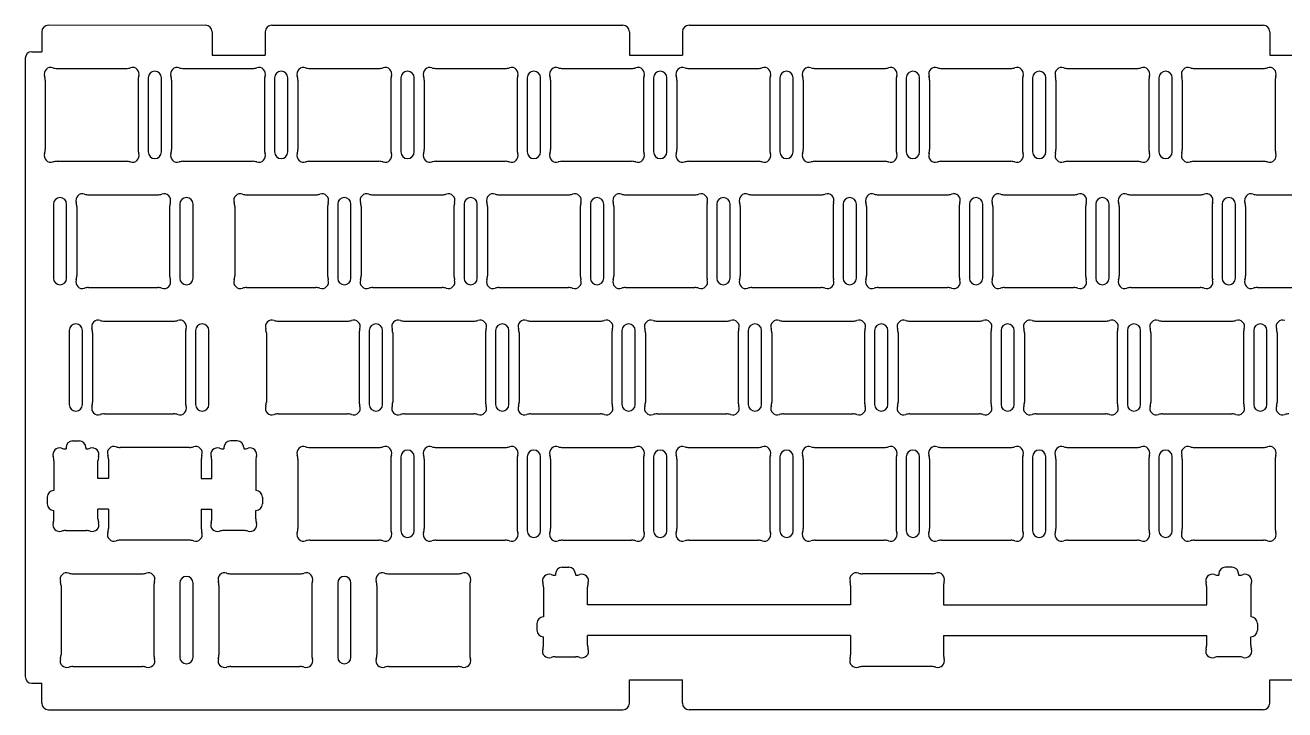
# Model space of a CAD drawing. Header units: millimetres. Extents: x 2769 to 3056, y 1000 to 1103.
# Drawn here: x 2768.8 to 2958.7, y 999.7 to 1102.9 of the extents above; entities that cross this region are included whole.
import ezdxf

# ---------------------------------------------------------------- set-up
doc = ezdxf.new("R2010")
doc.units = ezdxf.units.MM
doc.layers.add('标注尺寸', color=2, linetype='Continuous')

msp = doc.modelspace()

# ---------------------------------------------------------------- linework, layer by layer
for p, q in [((2771.31, 1101.91), (2771.31, 1098.91)), ((2797, 1101.91), (2797, 1098.41)), ((2805, 1101.91), (2805, 1098.41)), ((2806, 1102.91), (2858.91, 1102.91)), ((2859.91, 1101.91), (2859.91, 1098.41)), ((2867.91, 1101.91), (2867.91, 1098.41)), ((2868.91, 1102.91), (2955.46, 1102.91)), ((2956.46, 1101.91), (2956.46, 1098.41)), ((2769.81, 1098.91), (2771.31, 1098.91)), ((2797, 1098.41), (2805, 1098.41)), ((2859.91, 1098.41), (2867.91, 1098.41)), ((2956.46, 1098.41), (2964.46, 1098.41)), ((2773.61, 1096.38), (2784.05, 1096.38)), ((2792.66, 1096.38), (2803.1, 1096.38)), ((2811.71, 1096.38), (2822.15, 1096.38)), ((2830.76, 1096.38), (2841.2, 1096.38)), ((2849.81, 1096.38), (2860.25, 1096.38)), ((2868.86, 1096.38), (2879.3, 1096.38)), ((2887.91, 1096.38), (2898.35, 1096.38)), ((2906.96, 1096.38), (2917.4, 1096.38)), ((2926.01, 1096.38), (2936.45, 1096.38)), ((2945.06, 1096.38), (2955.5, 1096.38)), ((2771.83, 1094.6), (2771.83, 1084.16)), ((2785.83, 1094.6), (2785.83, 1084.16)), ((2790.88, 1094.6), (2790.88, 1084.16)), ((2804.88, 1094.6), (2804.88, 1084.16)), ((2809.93, 1094.6), (2809.93, 1084.16)), ((2823.93, 1094.6), (2823.93, 1084.16)), ((2828.98, 1094.6), (2828.98, 1084.16)), ((2842.98, 1094.6), (2842.98, 1084.16)), ((2848.03, 1094.6), (2848.03, 1084.16)), ((2862.03, 1094.6), (2862.03, 1084.16)), ((2867.08, 1094.6), (2867.08, 1084.16)), ((2881.08, 1094.6), (2881.08, 1084.16)), ((2886.13, 1094.6), (2886.13, 1084.16)), ((2900.13, 1094.6), (2900.13, 1084.16)), ((2905.18, 1094.6), (2905.18, 1084.16)), ((2919.18, 1094.6), (2919.18, 1084.16)), ((2924.23, 1094.6), (2924.23, 1084.16)), ((2938.23, 1094.6), (2938.23, 1084.16)), ((2943.28, 1094.6), (2943.28, 1084.16)), ((2957.28, 1094.6), (2957.28, 1084.16)), ((2773.61, 1082.38), (2784.05, 1082.38)), ((2792.66, 1082.38), (2803.1, 1082.38)), ((2811.71, 1082.38), (2822.15, 1082.38)), ((2830.76, 1082.38), (2841.2, 1082.38)), ((2849.81, 1082.38), (2860.25, 1082.38)), ((2868.86, 1082.38), (2879.3, 1082.38)), ((2887.91, 1082.38), (2898.35, 1082.38)), ((2906.96, 1082.38), (2917.4, 1082.38)), ((2926.01, 1082.38), (2936.45, 1082.38)), ((2945.06, 1082.38), (2955.5, 1082.38)), ((2778.37, 1077.33), (2788.81, 1077.33)), ((2802.19, 1077.33), (2812.63, 1077.33)), ((2821.24, 1077.33), (2831.68, 1077.33)), ((2840.29, 1077.33), (2850.73, 1077.33)), ((2859.34, 1077.33), (2869.78, 1077.33)), ((2878.39, 1077.33), (2888.83, 1077.33)), ((2897.43, 1077.33), (2907.88, 1077.33)), ((2916.48, 1077.33), (2926.93, 1077.33)), ((2935.54, 1077.33), (2945.98, 1077.33)), ((2954.59, 1077.33), (2965.03, 1077.33)), ((2776.59, 1075.55), (2776.59, 1065.11)), ((2790.59, 1075.55), (2790.59, 1065.11)), ((2800.41, 1075.55), (2800.41, 1065.11)), ((2814.41, 1075.55), (2814.41, 1065.11)), ((2819.46, 1075.55), (2819.46, 1065.11)), ((2833.46, 1075.55), (2833.46, 1065.11)), ((2838.51, 1075.55), (2838.51, 1065.11)), ((2852.51, 1075.55), (2852.51, 1065.11)), ((2857.56, 1075.55), (2857.56, 1065.11)), ((2871.56, 1075.55), (2871.56, 1065.11)), ((2876.61, 1075.55), (2876.61, 1065.11)), ((2890.61, 1075.55), (2890.61, 1065.11)), ((2895.65, 1075.55), (2895.65, 1065.11)), ((2909.65, 1075.55), (2909.65, 1065.11)), ((2914.7, 1075.55), (2914.7, 1065.11)), ((2928.7, 1075.55), (2928.7, 1065.11)), ((2933.76, 1075.55), (2933.76, 1065.11)), ((2947.76, 1075.55), (2947.76, 1065.11)), ((2952.81, 1075.55), (2952.81, 1065.11)), ((2778.37, 1063.33), (2788.81, 1063.33)), ((2802.19, 1063.33), (2812.63, 1063.33)), ((2821.24, 1063.33), (2831.68, 1063.33)), ((2840.29, 1063.33), (2850.73, 1063.33)), ((2859.34, 1063.33), (2869.78, 1063.33)), ((2878.39, 1063.33), (2888.83, 1063.33)), ((2897.43, 1063.33), (2907.88, 1063.33)), ((2916.48, 1063.33), (2926.93, 1063.33)), ((2935.54, 1063.33), (2945.98, 1063.33)), ((2954.59, 1063.33), (2965.03, 1063.33)), ((2780.75, 1058.28), (2791.19, 1058.28)), ((2806.95, 1058.28), (2817.39, 1058.28)), ((2826, 1058.28), (2836.44, 1058.28)), ((2845.05, 1058.28), (2855.49, 1058.28)), ((2864.1, 1058.28), (2874.54, 1058.28)), ((2883.15, 1058.28), (2893.59, 1058.28)), ((2902.2, 1058.28), (2912.64, 1058.28)), ((2921.25, 1058.28), (2931.69, 1058.28)), ((2940.3, 1058.28), (2950.74, 1058.28)), ((2778.97, 1056.5), (2778.97, 1046.06)), ((2792.97, 1056.5), (2792.97, 1046.06)), ((2805.17, 1056.5), (2805.17, 1046.06)), ((2819.17, 1056.5), (2819.17, 1046.06)), ((2824.22, 1056.5), (2824.22, 1046.06)), ((2838.22, 1056.5), (2838.22, 1046.06)), ((2843.27, 1056.5), (2843.27, 1046.06)), ((2857.27, 1056.5), (2857.27, 1046.06)), ((2862.32, 1056.5), (2862.32, 1046.06)), ((2876.32, 1056.5), (2876.32, 1046.06)), ((2881.37, 1056.5), (2881.37, 1046.06)), ((2895.37, 1056.5), (2895.37, 1046.06)), ((2900.42, 1056.5), (2900.42, 1046.06)), ((2914.42, 1056.5), (2914.42, 1046.06)), ((2919.47, 1056.5), (2919.47, 1046.06)), ((2933.47, 1056.5), (2933.47, 1046.06)), ((2938.52, 1056.5), (2938.52, 1046.06)), ((2952.52, 1056.5), (2952.52, 1046.06)), ((2957.57, 1056.5), (2957.57, 1046.06)), ((2780.75, 1044.28), (2791.19, 1044.28)), ((2806.95, 1044.28), (2817.39, 1044.28)), ((2826, 1044.28), (2836.44, 1044.28)), ((2845.05, 1044.28), (2855.49, 1044.28)), ((2864.1, 1044.28), (2874.54, 1044.28)), ((2883.15, 1044.28), (2893.59, 1044.28)), ((2902.2, 1044.28), (2912.64, 1044.28)), ((2921.25, 1044.28), (2931.69, 1044.28)), ((2940.3, 1044.28), (2950.74, 1044.28)), ((2774.91, 1039), (2774.96, 1039)), ((2774.96, 1039.2), (2774.96, 1039)), ((2775.96, 1040.2), (2776.96, 1040.2)), ((2777.96, 1039.2), (2777.96, 1039)), ((2778, 1039), (2777.96, 1039)), ((2793.58, 1039.23), (2783.14, 1039.23)), ((2798.71, 1039), (2798.76, 1039)), ((2798.76, 1039.2), (2798.76, 1039)), ((2800.76, 1040.2), (2799.76, 1040.2)), ((2801.76, 1039.2), (2801.76, 1039)), ((2801.8, 1039), (2801.76, 1039)), ((2811.71, 1039.23), (2822.15, 1039.23)), ((2830.76, 1039.23), (2841.2, 1039.23)), ((2849.81, 1039.23), (2860.25, 1039.23)), ((2868.86, 1039.23), (2879.3, 1039.23)), ((2887.91, 1039.23), (2898.35, 1039.23)), ((2906.96, 1039.23), (2917.4, 1039.23)), ((2926.01, 1039.23), (2936.45, 1039.23)), ((2945.06, 1039.23), (2955.5, 1039.23)), ((2773.13, 1037.22), (2773.13, 1032.73)), ((2779.78, 1034.53), (2779.78, 1037.22)), ((2781.36, 1037.45), (2781.36, 1034.53)), ((2795.36, 1037.45), (2795.36, 1034.53)), ((2796.93, 1034.53), (2796.93, 1037.22)), ((2803.58, 1037.22), (2803.58, 1032.73)), ((2809.93, 1037.45), (2809.93, 1027.01)), ((2823.93, 1037.45), (2823.93, 1027.01)), ((2828.98, 1037.45), (2828.98, 1027.01)), ((2842.98, 1037.45), (2842.98, 1027.01)), ((2848.03, 1037.45), (2848.03, 1027.01)), ((2862.03, 1037.45), (2862.03, 1027.01)), ((2867.08, 1037.45), (2867.08, 1027.01)), ((2881.08, 1037.45), (2881.08, 1027.01)), ((2886.13, 1037.45), (2886.13, 1027.01)), ((2900.13, 1037.45), (2900.13, 1027.01)), ((2905.18, 1037.45), (2905.18, 1027.01)), ((2919.18, 1037.45), (2919.18, 1027.01)), ((2924.23, 1037.45), (2924.23, 1027.01)), ((2938.23, 1037.45), (2938.23, 1027.01)), ((2943.28, 1037.45), (2943.28, 1027.01)), ((2957.28, 1037.45), (2957.28, 1027.01)), ((2781.36, 1034.53), (2779.78, 1034.53)), ((2795.36, 1034.53), (2796.93, 1034.53)), ((2772.13, 1031.73), (2772.13, 1030.73)), ((2804.58, 1031.73), (2804.58, 1030.73)), ((2773.13, 1028.48), (2773.13, 1029.73)), ((2781.36, 1029.93), (2779.78, 1029.93)), ((2779.78, 1028.48), (2779.78, 1029.93)), ((2781.36, 1029.93), (2781.36, 1027.01)), ((2795.36, 1029.93), (2796.93, 1029.93)), ((2795.36, 1029.93), (2795.36, 1027.01)), ((2796.93, 1028.48), (2796.93, 1029.93)), ((2803.58, 1028.48), (2803.58, 1029.73)), ((2774.91, 1026.7), (2778, 1026.7)), ((2801.8, 1026.7), (2798.71, 1026.7)), ((2793.58, 1025.23), (2783.14, 1025.23)), ((2811.71, 1025.23), (2822.15, 1025.23)), ((2830.76, 1025.23), (2841.2, 1025.23)), ((2849.81, 1025.23), (2860.25, 1025.23)), ((2868.86, 1025.23), (2879.3, 1025.23)), ((2887.91, 1025.23), (2898.35, 1025.23)), ((2906.96, 1025.23), (2917.4, 1025.23)), ((2926.01, 1025.23), (2936.45, 1025.23)), ((2945.06, 1025.23), (2955.5, 1025.23)), ((2775.99, 1020.18), (2786.43, 1020.18)), ((2799.8, 1020.18), (2810.24, 1020.18)), ((2823.62, 1020.18), (2834.06, 1020.18)), ((2848.73, 1019.95), (2848.77, 1019.95)), ((2848.77, 1020.15), (2848.77, 1019.95)), ((2849.77, 1021.15), (2850.77, 1021.15)), ((2851.77, 1020.15), (2851.77, 1019.95)), ((2851.82, 1019.95), (2851.77, 1019.95)), ((2905.49, 1020.18), (2895.05, 1020.18)), ((2948.73, 1019.95), (2948.77, 1019.95)), ((2948.77, 1020.15), (2948.77, 1019.95)), ((2950.77, 1021.15), (2949.77, 1021.15)), ((2951.77, 1020.15), (2951.77, 1019.95)), ((2951.82, 1019.95), (2951.77, 1019.95)), ((2774.21, 1018.4), (2774.21, 1007.96)), ((2788.21, 1018.4), (2788.21, 1007.96)), ((2798.02, 1018.4), (2798.02, 1007.96)), ((2812.02, 1018.4), (2812.02, 1007.96)), ((2821.84, 1018.4), (2821.84, 1007.96)), ((2835.84, 1018.4), (2835.84, 1007.96)), ((2846.95, 1018.18), (2846.95, 1013.68)), ((2853.6, 1015.48), (2853.6, 1018.18)), ((2893.27, 1018.4), (2893.27, 1015.48)), ((2907.27, 1018.4), (2907.27, 1015.48)), ((2946.95, 1015.48), (2946.95, 1018.17)), ((2953.6, 1018.17), (2953.6, 1013.68)), ((2893.27, 1015.48), (2853.6, 1015.48)), ((2907.27, 1015.48), (2946.95, 1015.48)), ((2845.95, 1012.68), (2845.95, 1011.68)), ((2954.6, 1012.68), (2954.6, 1011.68)), ((2846.95, 1009.43), (2846.95, 1010.68)), ((2893.27, 1010.88), (2853.6, 1010.88)), ((2853.6, 1009.43), (2853.6, 1010.88)), ((2893.27, 1010.88), (2893.27, 1007.96)), ((2907.27, 1010.88), (2946.95, 1010.88)), ((2907.27, 1010.88), (2907.27, 1007.96)), ((2946.95, 1009.43), (2946.95, 1010.88)), ((2953.6, 1009.43), (2953.6, 1010.68)), ((2848.73, 1007.65), (2851.82, 1007.65)), ((2951.82, 1007.65), (2948.73, 1007.65)), ((2775.99, 1006.18), (2786.43, 1006.18)), ((2799.8, 1006.18), (2810.24, 1006.18)), ((2823.62, 1006.18), (2834.06, 1006.18)), ((2905.49, 1006.18), (2895.05, 1006.18)), ((2769.81, 1003.66), (2771.31, 1003.66)), ((2771.31, 1000.66), (2771.31, 1003.66)), ((2859.91, 1004.16), (2867.91, 1004.16)), ((2859.91, 1000.66), (2859.91, 1004.16)), ((2867.91, 1000.66), (2867.91, 1004.16)), ((2956.46, 1004.16), (2964.46, 1004.16)), ((2956.46, 1000.66), (2956.46, 1004.16)), ((2772.31, 999.66), (2858.91, 999.66)), ((2955.46, 999.66), (2868.91, 999.66))]:
    msp.add_line(p, q)
at = {"color": 7, "linetype": 'Continuous', "lineweight": 13, "ltscale": 0.004204}
msp.add_line((2772.31, 1102.91), (2796, 1102.91), dxfattribs=at)
at = {"linetype": 'Continuous'}
msp.add_line((2768.81, 1097.91), (2768.81, 1004.66), dxfattribs=at)
for centre, radius, start, end in [((2772.31, 1101.91), 1, 90, 180), ((2796, 1101.91), 1, 0, 90), ((2806, 1101.91), 1, 90, 180), ((2858.91, 1101.91), 1, 0, 90), ((2868.91, 1101.91), 1, 90, 180), ((2955.46, 1101.91), 1, 0, 90), ((2769.81, 1097.91), 1, 90, 180), ((2772.68, 1095.53), 1, 72.0237, 197.9763), ((2773.61, 1098.38), 2, 252.0237, 270), ((2784.05, 1098.38), 2, 270, 287.9763), ((2784.98, 1095.53), 1, 342.0237, 107.9763), ((2791.73, 1095.53), 1, 72.0237, 197.9763), ((2792.66, 1098.38), 2, 252.0237, 270), ((2803.1, 1098.38), 2, 270, 287.9763), ((2804.03, 1095.53), 1, 342.0237, 107.9763), ((2810.78, 1095.53), 1, 72.0237, 197.9763), ((2811.71, 1098.38), 2, 252.0237, 270), ((2822.15, 1098.38), 2, 270, 287.9763), ((2823.08, 1095.53), 1, 342.0237, 107.9763), ((2829.83, 1095.53), 1, 72.0237, 197.9763), ((2830.76, 1098.38), 2, 252.0237, 270), ((2841.2, 1098.38), 2, 270, 287.9763), ((2842.13, 1095.53), 1, 342.0237, 107.9763), ((2848.88, 1095.53), 1, 72.0237, 197.9763), ((2849.81, 1098.38), 2, 252.0237, 270), ((2860.25, 1098.38), 2, 270, 287.9763), ((2861.18, 1095.53), 1, 342.0237, 107.9763), ((2867.93, 1095.53), 1, 72.0237, 197.9763), ((2868.86, 1098.38), 2, 252.0237, 270), ((2879.3, 1098.38), 2, 270, 287.9763), ((2880.23, 1095.53), 1, 342.0237, 107.9763), ((2886.98, 1095.53), 1, 72.0237, 197.9763), ((2887.91, 1098.38), 2, 252.0237, 270), ((2898.35, 1098.38), 2, 270, 287.9763), ((2899.28, 1095.53), 1, 342.0237, 107.9763), ((2906.04, 1095.53), 1, 72.0237, 197.9763), ((2906.96, 1098.38), 2, 252.0237, 270), ((2917.4, 1098.38), 2, 270, 287.9763), ((2918.33, 1095.53), 1, 342.0237, 107.9763), ((2925.09, 1095.53), 1, 72.0237, 197.9763), ((2926.01, 1098.38), 2, 252.0237, 270), ((2936.45, 1098.38), 2, 270, 287.9763), ((2937.38, 1095.53), 1, 342.0237, 107.9763), ((2944.14, 1095.53), 1, 72.0237, 197.9763), ((2945.06, 1098.38), 2, 252.0237, 270), ((2955.5, 1098.38), 2, 270, 287.9763), ((2956.43, 1095.53), 1, 342.0237, 107.9763), ((2769.83, 1094.6), 2, 0, 17.9763), ((2787.83, 1094.6), 2, 162.0237, 180), ((2788.88, 1094.6), 2, 0, 17.9763), ((2806.88, 1094.6), 2, 162.0237, 180), ((2807.93, 1094.6), 2, 0, 17.9763), ((2825.93, 1094.6), 2, 162.0237, 180), ((2826.98, 1094.6), 2, 0, 17.9763), ((2844.98, 1094.6), 2, 162.0237, 180), ((2846.03, 1094.6), 2, 0, 17.9763), ((2864.03, 1094.6), 2, 162.0237, 180), ((2865.08, 1094.6), 2, 0, 17.9763), ((2883.08, 1094.6), 2, 162.0237, 180), ((2884.13, 1094.6), 2, 0, 17.9763), ((2902.13, 1094.6), 2, 162.0237, 180), ((2903.18, 1094.6), 2, 0, 17.9763), ((2921.18, 1094.6), 2, 162.0237, 180), ((2922.23, 1094.6), 2, 0, 17.9763), ((2940.23, 1094.6), 2, 162.0237, 180), ((2941.28, 1094.6), 2, 0, 17.9763), ((2959.28, 1094.6), 2, 162.0237, 180), ((2772.68, 1083.24), 1, 162.0237, 287.9763), ((2769.83, 1084.16), 2, 342.0237, 0), ((2784.98, 1083.24), 1, 252.0237, 17.9763), ((2787.83, 1084.16), 2, 180, 197.9763), ((2791.73, 1083.24), 1, 162.0237, 287.9763), ((2788.88, 1084.16), 2, 342.0237, 0), ((2804.03, 1083.24), 1, 252.0237, 17.9763), ((2806.88, 1084.16), 2, 180, 197.9763), ((2810.78, 1083.24), 1, 162.0237, 287.9763), ((2807.93, 1084.16), 2, 342.0237, 0), ((2823.08, 1083.24), 1, 252.0237, 17.9763), ((2825.93, 1084.16), 2, 180, 197.9763), ((2829.83, 1083.24), 1, 162.0237, 287.9763), ((2826.98, 1084.16), 2, 342.0237, 0), ((2842.13, 1083.24), 1, 252.0237, 17.9763), ((2844.98, 1084.16), 2, 180, 197.9763), ((2848.88, 1083.24), 1, 162.0237, 287.9763), ((2846.03, 1084.16), 2, 342.0237, 0), ((2861.18, 1083.24), 1, 252.0237, 17.9763), ((2864.03, 1084.16), 2, 180, 197.9763), ((2867.93, 1083.24), 1, 162.0237, 287.9763), ((2865.08, 1084.16), 2, 342.0237, 0), ((2880.23, 1083.24), 1, 252.0237, 17.9763), ((2883.08, 1084.16), 2, 180, 197.9763), ((2886.98, 1083.24), 1, 162.0237, 287.9763), ((2884.13, 1084.16), 2, 342.0237, 0), ((2899.28, 1083.24), 1, 252.0237, 17.9763), ((2902.13, 1084.16), 2, 180, 197.9763), ((2906.04, 1083.24), 1, 162.0237, 287.9763), ((2903.18, 1084.16), 2, 342.0237, 0), ((2918.33, 1083.24), 1, 252.0237, 17.9763), ((2921.18, 1084.16), 2, 180, 197.9763), ((2925.09, 1083.24), 1, 162.0237, 287.9763), ((2922.23, 1084.16), 2, 342.0237, 0), ((2937.38, 1083.24), 1, 252.0237, 17.9763), ((2940.23, 1084.16), 2, 180, 197.9763), ((2944.14, 1083.24), 1, 162.0237, 287.9763), ((2941.28, 1084.16), 2, 342.0237, 0), ((2956.43, 1083.24), 1, 252.0237, 17.9763), ((2959.28, 1084.16), 2, 180, 197.9763), ((2773.61, 1080.38), 2, 90, 107.9763), ((2784.05, 1080.38), 2, 72.0237, 90), ((2792.66, 1080.38), 2, 90, 107.9763), ((2803.1, 1080.38), 2, 72.0237, 90), ((2811.71, 1080.38), 2, 90, 107.9763), ((2822.15, 1080.38), 2, 72.0237, 90), ((2830.76, 1080.38), 2, 90, 107.9763), ((2841.2, 1080.38), 2, 72.0237, 90), ((2849.81, 1080.38), 2, 90, 107.9763), ((2860.25, 1080.38), 2, 72.0237, 90), ((2868.86, 1080.38), 2, 90, 107.9763), ((2879.3, 1080.38), 2, 72.0237, 90), ((2887.91, 1080.38), 2, 90, 107.9763), ((2898.35, 1080.38), 2, 72.0237, 90), ((2906.96, 1080.38), 2, 90, 107.9763), ((2917.4, 1080.38), 2, 72.0237, 90), ((2926.01, 1080.38), 2, 90, 107.9763), ((2936.45, 1080.38), 2, 72.0237, 90), ((2945.06, 1080.38), 2, 90, 107.9763), ((2955.5, 1080.38), 2, 72.0237, 90), ((2777.45, 1076.48), 1, 72.0237, 197.9763), ((2778.37, 1079.33), 2, 252.0237, 270), ((2788.81, 1079.33), 2, 270, 287.9763), ((2789.74, 1076.48), 1, 342.0237, 107.9763), ((2801.26, 1076.48), 1, 72.0237, 197.9763), ((2802.19, 1079.33), 2, 252.0237, 270), ((2812.63, 1079.33), 2, 270, 287.9763), ((2813.55, 1076.48), 1, 342.0237, 107.9763), ((2820.31, 1076.48), 1, 72.0237, 197.9763), ((2821.24, 1079.33), 2, 252.0237, 270), ((2831.68, 1079.33), 2, 270, 287.9763), ((2832.6, 1076.48), 1, 342.0237, 107.9763), ((2839.36, 1076.48), 1, 72.0237, 197.9763), ((2840.29, 1079.33), 2, 252.0237, 270), ((2850.73, 1079.33), 2, 270, 287.9763), ((2851.65, 1076.48), 1, 342.0237, 107.9763), ((2858.41, 1076.48), 1, 72.0237, 197.9763), ((2859.34, 1079.33), 2, 252.0237, 270), ((2869.78, 1079.33), 2, 270, 287.9763), ((2870.7, 1076.48), 1, 342.0237, 107.9763), ((2877.46, 1076.48), 1, 72.0237, 197.9763), ((2878.39, 1079.33), 2, 252.0237, 270), ((2888.83, 1079.33), 2, 270, 287.9763), ((2889.75, 1076.48), 1, 342.0237, 107.9763), ((2896.51, 1076.48), 1, 72.0237, 197.9763), ((2897.43, 1079.33), 2, 252.0237, 270), ((2907.88, 1079.33), 2, 270, 287.9763), ((2908.8, 1076.48), 1, 342.0237, 107.9763), ((2915.56, 1076.48), 1, 72.0237, 197.9763), ((2916.48, 1079.33), 2, 252.0237, 270), ((2926.93, 1079.33), 2, 270, 287.9763), ((2927.85, 1076.48), 1, 342.0237, 107.9763), ((2934.61, 1076.48), 1, 72.0237, 197.9763), ((2935.54, 1079.33), 2, 252.0237, 270), ((2945.98, 1079.33), 2, 270, 287.9763), ((2946.9, 1076.48), 1, 342.0237, 107.9763), ((2953.66, 1076.48), 1, 72.0237, 197.9763), ((2954.59, 1079.33), 2, 252.0237, 270), ((2774.59, 1075.55), 2, 0, 17.9763), ((2792.59, 1075.55), 2, 162.0237, 180), ((2798.41, 1075.55), 2, 0, 17.9763), ((2816.41, 1075.55), 2, 162.0237, 180), ((2817.46, 1075.55), 2, 0, 17.9763), ((2835.46, 1075.55), 2, 162.0237, 180), ((2836.51, 1075.55), 2, 0, 17.9763), ((2854.51, 1075.55), 2, 162.0237, 180), ((2855.56, 1075.55), 2, 0, 17.9763), ((2873.56, 1075.55), 2, 162.0237, 180), ((2874.61, 1075.55), 2, 0, 17.9763), ((2892.61, 1075.55), 2, 162.0237, 180), ((2893.65, 1075.55), 2, 0, 17.9763), ((2911.65, 1075.55), 2, 162.0237, 180), ((2912.7, 1075.55), 2, 0, 17.9763), ((2930.7, 1075.55), 2, 162.0237, 180), ((2931.76, 1075.55), 2, 0, 17.9763), ((2949.76, 1075.55), 2, 162.0237, 180), ((2950.81, 1075.55), 2, 0, 17.9763), ((2777.45, 1064.19), 1, 162.0237, 287.9763), ((2774.59, 1065.11), 2, 342.0237, 0), ((2789.74, 1064.19), 1, 252.0237, 17.9763), ((2792.59, 1065.11), 2, 180, 197.9763), ((2801.26, 1064.19), 1, 162.0237, 287.9763), ((2798.41, 1065.11), 2, 342.0237, 0), ((2813.55, 1064.19), 1, 252.0237, 17.9763), ((2816.41, 1065.11), 2, 180, 197.9763), ((2820.31, 1064.19), 1, 162.0237, 287.9763), ((2817.46, 1065.11), 2, 342.0237, 0), ((2832.6, 1064.19), 1, 252.0237, 17.9763), ((2835.46, 1065.11), 2, 180, 197.9763), ((2839.36, 1064.19), 1, 162.0237, 287.9763), ((2836.51, 1065.11), 2, 342.0237, 0), ((2851.65, 1064.19), 1, 252.0237, 17.9763), ((2854.51, 1065.11), 2, 180, 197.9763), ((2858.41, 1064.19), 1, 162.0237, 287.9763), ((2855.56, 1065.11), 2, 342.0237, 0), ((2870.7, 1064.19), 1, 252.0237, 17.9763), ((2873.56, 1065.11), 2, 180, 197.9763), ((2877.46, 1064.19), 1, 162.0237, 287.9763), ((2874.61, 1065.11), 2, 342.0237, 0), ((2889.75, 1064.19), 1, 252.0237, 17.9763), ((2892.61, 1065.11), 2, 180, 197.9763), ((2896.51, 1064.19), 1, 162.0237, 287.9763), ((2893.65, 1065.11), 2, 342.0237, 0), ((2908.8, 1064.19), 1, 252.0237, 17.9763), ((2911.65, 1065.11), 2, 180, 197.9763), ((2915.56, 1064.19), 1, 162.0237, 287.9763), ((2912.7, 1065.11), 2, 342.0237, 0), ((2927.85, 1064.19), 1, 252.0237, 17.9763), ((2930.7, 1065.11), 2, 180, 197.9763), ((2934.61, 1064.19), 1, 162.0237, 287.9763), ((2931.76, 1065.11), 2, 342.0237, 0), ((2946.9, 1064.19), 1, 252.0237, 17.9763), ((2949.76, 1065.11), 2, 180, 197.9763), ((2953.66, 1064.19), 1, 162.0237, 287.9763), ((2950.81, 1065.11), 2, 342.0237, 0), ((2778.37, 1061.33), 2, 90, 107.9763), ((2788.81, 1061.33), 2, 72.0237, 90), ((2802.19, 1061.33), 2, 90, 107.9763), ((2812.63, 1061.33), 2, 72.0237, 90), ((2821.24, 1061.33), 2, 90, 107.9763), ((2831.68, 1061.33), 2, 72.0237, 90), ((2840.29, 1061.33), 2, 90, 107.9763), ((2850.73, 1061.33), 2, 72.0237, 90), ((2859.34, 1061.33), 2, 90, 107.9763), ((2869.78, 1061.33), 2, 72.0237, 90), ((2878.39, 1061.33), 2, 90, 107.9763), ((2888.83, 1061.33), 2, 72.0237, 90), ((2897.43, 1061.33), 2, 90, 107.9763), ((2907.88, 1061.33), 2, 72.0237, 90), ((2916.48, 1061.33), 2, 90, 107.9763), ((2926.93, 1061.33), 2, 72.0237, 90), ((2935.54, 1061.33), 2, 90, 107.9763), ((2945.98, 1061.33), 2, 72.0237, 90), ((2954.59, 1061.33), 2, 90, 107.9763), ((2779.83, 1057.43), 1, 72.0237, 197.9763), ((2780.75, 1060.28), 2, 252.0237, 270), ((2791.19, 1060.28), 2, 270, 287.9763), ((2792.12, 1057.43), 1, 342.0237, 107.9763), ((2806.02, 1057.43), 1, 72.0237, 197.9763), ((2806.95, 1060.28), 2, 252.0237, 270), ((2817.39, 1060.28), 2, 270, 287.9763), ((2818.32, 1057.43), 1, 342.0237, 107.9763), ((2825.07, 1057.43), 1, 72.0237, 197.9763), ((2826, 1060.28), 2, 252.0237, 270), ((2836.44, 1060.28), 2, 270, 287.9763), ((2837.37, 1057.43), 1, 342.0237, 107.9763), ((2844.12, 1057.43), 1, 72.0237, 197.9763), ((2845.05, 1060.28), 2, 252.0237, 270), ((2855.49, 1060.28), 2, 270, 287.9763), ((2856.42, 1057.43), 1, 342.0237, 107.9763), ((2863.17, 1057.43), 1, 72.0237, 197.9763), ((2864.1, 1060.28), 2, 252.0237, 270), ((2874.54, 1060.28), 2, 270, 287.9763), ((2875.47, 1057.43), 1, 342.0237, 107.9763), ((2882.22, 1057.43), 1, 72.0237, 197.9763), ((2883.15, 1060.28), 2, 252.0237, 270), ((2893.59, 1060.28), 2, 270, 287.9763), ((2894.52, 1057.43), 1, 342.0237, 107.9763), ((2901.27, 1057.43), 1, 72.0237, 197.9763), ((2902.2, 1060.28), 2, 252.0237, 270), ((2912.64, 1060.28), 2, 270, 287.9763), ((2913.56, 1057.43), 1, 342.0237, 107.9763), ((2920.32, 1057.43), 1, 72.0237, 197.9763), ((2921.25, 1060.28), 2, 252.0237, 270), ((2931.69, 1060.28), 2, 270, 287.9763), ((2932.61, 1057.43), 1, 342.0237, 107.9763), ((2939.37, 1057.43), 1, 72.0237, 197.9763), ((2940.3, 1060.28), 2, 252.0237, 270), ((2950.74, 1060.28), 2, 270, 287.9763), ((2951.67, 1057.43), 1, 342.0237, 107.9763), ((2958.42, 1057.43), 1, 72.0237, 197.9763), ((2776.97, 1056.5), 2, 0, 17.9763), ((2794.97, 1056.5), 2, 162.0237, 180), ((2803.17, 1056.5), 2, 0, 17.9763), ((2821.17, 1056.5), 2, 162.0237, 180), ((2822.22, 1056.5), 2, 0, 17.9763), ((2840.22, 1056.5), 2, 162.0237, 180), ((2841.27, 1056.5), 2, 0, 17.9763), ((2859.27, 1056.5), 2, 162.0237, 180), ((2860.32, 1056.5), 2, 0, 17.9763), ((2878.32, 1056.5), 2, 162.0237, 180), ((2879.37, 1056.5), 2, 0, 17.9763), ((2897.37, 1056.5), 2, 162.0237, 180), ((2898.42, 1056.5), 2, 0, 17.9763), ((2916.42, 1056.5), 2, 162.0237, 180), ((2917.47, 1056.5), 2, 0, 17.9763), ((2935.47, 1056.5), 2, 162.0237, 180), ((2936.52, 1056.5), 2, 0, 17.9763), ((2954.52, 1056.5), 2, 162.0237, 180), ((2955.57, 1056.5), 2, 0, 17.9763), ((2779.83, 1045.14), 1, 162.0237, 287.9763), ((2776.97, 1046.06), 2, 342.0237, 0), ((2792.12, 1045.14), 1, 252.0237, 17.9763), ((2794.97, 1046.06), 2, 180, 197.9763), ((2806.02, 1045.14), 1, 162.0237, 287.9763), ((2803.17, 1046.06), 2, 342.0237, 0), ((2818.32, 1045.14), 1, 252.0237, 17.9763), ((2821.17, 1046.06), 2, 180, 197.9763), ((2825.07, 1045.14), 1, 162.0237, 287.9763), ((2822.22, 1046.06), 2, 342.0237, 0), ((2837.37, 1045.14), 1, 252.0237, 17.9763), ((2840.22, 1046.06), 2, 180, 197.9763), ((2844.12, 1045.14), 1, 162.0237, 287.9763), ((2841.27, 1046.06), 2, 342.0237, 0), ((2856.42, 1045.14), 1, 252.0237, 17.9763), ((2859.27, 1046.06), 2, 180, 197.9763), ((2863.17, 1045.14), 1, 162.0237, 287.9763), ((2860.32, 1046.06), 2, 342.0237, 0), ((2875.47, 1045.14), 1, 252.0237, 17.9763), ((2878.32, 1046.06), 2, 180, 197.9763), ((2882.22, 1045.14), 1, 162.0237, 287.9763), ((2879.37, 1046.06), 2, 342.0237, 0), ((2894.52, 1045.14), 1, 252.0237, 17.9763), ((2897.37, 1046.06), 2, 180, 197.9763), ((2901.27, 1045.14), 1, 162.0237, 287.9763), ((2898.42, 1046.06), 2, 342.0237, 0), ((2913.56, 1045.14), 1, 252.0237, 17.9763), ((2916.42, 1046.06), 2, 180, 197.9763), ((2920.32, 1045.14), 1, 162.0237, 287.9763), ((2917.47, 1046.06), 2, 342.0237, 0), ((2932.61, 1045.14), 1, 252.0237, 17.9763), ((2935.47, 1046.06), 2, 180, 197.9763), ((2939.37, 1045.14), 1, 162.0237, 287.9763), ((2936.52, 1046.06), 2, 342.0237, 0), ((2951.67, 1045.14), 1, 252.0237, 17.9763), ((2954.52, 1046.06), 2, 180, 197.9763), ((2958.42, 1045.14), 1, 162.0237, 287.9763), ((2955.57, 1046.06), 2, 342.0237, 0), ((2780.75, 1042.28), 2, 90, 107.9763), ((2791.19, 1042.28), 2, 72.0237, 90), ((2806.95, 1042.28), 2, 90, 107.9763), ((2817.39, 1042.28), 2, 72.0237, 90), ((2826, 1042.28), 2, 90, 107.9763), ((2836.44, 1042.28), 2, 72.0237, 90), ((2845.05, 1042.28), 2, 90, 107.9763), ((2855.49, 1042.28), 2, 72.0237, 90), ((2864.1, 1042.28), 2, 90, 107.9763), ((2874.54, 1042.28), 2, 72.0237, 90), ((2883.15, 1042.28), 2, 90, 107.9763), ((2893.59, 1042.28), 2, 72.0237, 90), ((2902.2, 1042.28), 2, 90, 107.9763), ((2912.64, 1042.28), 2, 72.0237, 90), ((2921.25, 1042.28), 2, 90, 107.9763), ((2931.69, 1042.28), 2, 72.0237, 90), ((2940.3, 1042.28), 2, 90, 107.9763), ((2950.74, 1042.28), 2, 72.0237, 90), ((2959.35, 1042.28), 2, 90, 107.9763), ((2773.98, 1038.15), 1, 72.0237, 197.9763), ((2774.91, 1041), 2, 252.0237, 270), ((2775.96, 1039.2), 1, 90, 180), ((2776.96, 1039.2), 1, 0, 90), ((2778, 1041), 2, 270, 287.9763), ((2778.93, 1038.15), 1, 342.0237, 107.9763), ((2782.21, 1038.38), 1, 72.0237, 197.9763), ((2783.14, 1041.23), 2, 252.0237, 270), ((2793.58, 1041.23), 2, 270, 287.9763), ((2794.5, 1038.38), 1, 342.0237, 107.9763), ((2797.78, 1038.15), 1, 72.0237, 197.9763), ((2798.71, 1041), 2, 252.0237, 270), ((2799.76, 1039.2), 1, 90, 180), ((2800.76, 1039.2), 1, 0, 90), ((2801.8, 1041), 2, 270, 287.9763), ((2802.73, 1038.15), 1, 342.0237, 107.9763), ((2810.78, 1038.38), 1, 72.0237, 197.9763), ((2811.71, 1041.23), 2, 252.0237, 270), ((2822.15, 1041.23), 2, 270, 287.9763), ((2823.08, 1038.38), 1, 342.0237, 107.9763), ((2829.83, 1038.38), 1, 72.0237, 197.9763), ((2830.76, 1041.23), 2, 252.0237, 270), ((2841.2, 1041.23), 2, 270, 287.9763), ((2842.13, 1038.38), 1, 342.0237, 107.9763), ((2848.88, 1038.38), 1, 72.0237, 197.9763), ((2849.81, 1041.23), 2, 252.0237, 270), ((2860.25, 1041.23), 2, 270, 287.9763), ((2861.18, 1038.38), 1, 342.0237, 107.9763), ((2867.93, 1038.38), 1, 72.0237, 197.9763), ((2868.86, 1041.23), 2, 252.0237, 270), ((2879.3, 1041.23), 2, 270, 287.9763), ((2880.23, 1038.38), 1, 342.0237, 107.9763), ((2886.98, 1038.38), 1, 72.0237, 197.9763), ((2887.91, 1041.23), 2, 252.0237, 270), ((2898.35, 1041.23), 2, 270, 287.9763), ((2899.28, 1038.38), 1, 342.0237, 107.9763), ((2906.03, 1038.38), 1, 72.0237, 197.9763), ((2906.96, 1041.23), 2, 252.0237, 270), ((2917.4, 1041.23), 2, 270, 287.9763), ((2918.33, 1038.38), 1, 342.0237, 107.9763), ((2925.08, 1038.38), 1, 72.0237, 197.9763), ((2926.01, 1041.23), 2, 252.0237, 270), ((2936.45, 1041.23), 2, 270, 287.9763), ((2937.38, 1038.38), 1, 342.0237, 107.9763), ((2944.14, 1038.38), 1, 72.0237, 197.9763), ((2945.06, 1041.23), 2, 252.0237, 270), ((2955.5, 1041.23), 2, 270, 287.9763), ((2956.43, 1038.38), 1, 342.0237, 107.9763), ((2771.13, 1037.22), 2, 0, 17.9763), ((2781.78, 1037.22), 2, 162.0237, 180), ((2779.36, 1037.45), 2, 0, 17.9763), ((2797.36, 1037.45), 2, 162.0237, 180), ((2794.93, 1037.22), 2, 0, 17.9763), ((2805.58, 1037.22), 2, 162.0237, 180), ((2807.93, 1037.45), 2, 0, 17.9763), ((2825.93, 1037.45), 2, 162.0237, 180), ((2826.98, 1037.45), 2, 0, 17.9763), ((2844.98, 1037.45), 2, 162.0237, 180), ((2846.03, 1037.45), 2, 0, 17.9763), ((2864.03, 1037.45), 2, 162.0237, 180), ((2865.08, 1037.45), 2, 0, 17.9763), ((2883.08, 1037.45), 2, 162.0237, 180), ((2884.13, 1037.45), 2, 0, 17.9763), ((2902.13, 1037.45), 2, 162.0237, 180), ((2903.18, 1037.45), 2, 0, 17.9763), ((2921.18, 1037.45), 2, 162.0237, 180), ((2922.23, 1037.45), 2, 0, 17.9763), ((2940.23, 1037.45), 2, 162.0237, 180), ((2941.28, 1037.45), 2, 0, 17.9763), ((2959.28, 1037.45), 2, 162.0237, 180), ((2773.13, 1031.73), 1, 90, 180), ((2803.58, 1031.73), 1, 0, 90), ((2773.13, 1030.73), 1, 180, 270), ((2803.58, 1030.73), 1, 270, 0), ((2773.98, 1027.56), 1, 162.0237, 287.9763), ((2771.13, 1028.48), 2, 342.0237, 0), ((2778.93, 1027.56), 1, 252.0237, 17.9763), ((2781.78, 1028.48), 2, 180, 197.9763), ((2797.78, 1027.56), 1, 162.0237, 287.9763), ((2794.93, 1028.48), 2, 342.0237, 0), ((2802.73, 1027.56), 1, 252.0237, 17.9763), ((2805.58, 1028.48), 2, 180, 197.9763), ((2774.91, 1024.7), 2, 90, 107.9763), ((2778, 1024.7), 2, 72.0237, 90), ((2782.21, 1026.09), 1, 162.0237, 287.9763), ((2779.36, 1027.01), 2, 342.0237, 0), ((2794.5, 1026.09), 1, 252.0237, 17.9763), ((2797.36, 1027.01), 2, 180, 197.9763), ((2798.71, 1024.7), 2, 90, 107.9763), ((2801.8, 1024.7), 2, 72.0237, 90), ((2810.78, 1026.09), 1, 162.0237, 287.9763), ((2807.93, 1027.01), 2, 342.0237, 0), ((2823.08, 1026.09), 1, 252.0237, 17.9763), ((2825.93, 1027.01), 2, 180, 197.9763), ((2829.83, 1026.09), 1, 162.0237, 287.9763), ((2826.98, 1027.01), 2, 342.0237, 0), ((2842.13, 1026.09), 1, 252.0237, 17.9763), ((2844.98, 1027.01), 2, 180, 197.9763), ((2848.88, 1026.09), 1, 162.0237, 287.9763), ((2846.03, 1027.01), 2, 342.0237, 0), ((2861.18, 1026.09), 1, 252.0237, 17.9763), ((2864.03, 1027.01), 2, 180, 197.9763), ((2867.93, 1026.09), 1, 162.0237, 287.9763), ((2865.08, 1027.01), 2, 342.0237, 0), ((2880.23, 1026.09), 1, 252.0237, 17.9763), ((2883.08, 1027.01), 2, 180, 197.9763), ((2886.98, 1026.09), 1, 162.0237, 287.9763), ((2884.13, 1027.01), 2, 342.0237, 0), ((2899.28, 1026.09), 1, 252.0237, 17.9763), ((2902.13, 1027.01), 2, 180, 197.9763), ((2906.03, 1026.09), 1, 162.0237, 287.9763), ((2903.18, 1027.01), 2, 342.0237, 0), ((2918.33, 1026.09), 1, 252.0237, 17.9763), ((2921.18, 1027.01), 2, 180, 197.9763), ((2925.08, 1026.09), 1, 162.0237, 287.9763), ((2922.23, 1027.01), 2, 342.0237, 0), ((2937.38, 1026.09), 1, 252.0237, 17.9763), ((2940.23, 1027.01), 2, 180, 197.9763), ((2944.14, 1026.09), 1, 162.0237, 287.9763), ((2941.28, 1027.01), 2, 342.0237, 0), ((2956.43, 1026.09), 1, 252.0237, 17.9763), ((2959.28, 1027.01), 2, 180, 197.9763), ((2783.14, 1023.23), 2, 90, 107.9763), ((2793.58, 1023.23), 2, 72.0237, 90), ((2811.71, 1023.23), 2, 90, 107.9763), ((2822.15, 1023.23), 2, 72.0237, 90), ((2830.76, 1023.23), 2, 90, 107.9763), ((2841.2, 1023.23), 2, 72.0237, 90), ((2849.81, 1023.23), 2, 90, 107.9763), ((2860.25, 1023.23), 2, 72.0237, 90), ((2868.86, 1023.23), 2, 90, 107.9763), ((2879.3, 1023.23), 2, 72.0237, 90), ((2887.91, 1023.23), 2, 90, 107.9763), ((2898.35, 1023.23), 2, 72.0237, 90), ((2906.96, 1023.23), 2, 90, 107.9763), ((2917.4, 1023.23), 2, 72.0237, 90), ((2926.01, 1023.23), 2, 90, 107.9763), ((2936.45, 1023.23), 2, 72.0237, 90), ((2945.06, 1023.23), 2, 90, 107.9763), ((2955.5, 1023.23), 2, 72.0237, 90), ((2775.07, 1019.33), 1, 72.0237, 197.9763), ((2775.99, 1022.18), 2, 252.0237, 270), ((2786.43, 1022.18), 2, 270, 287.9763), ((2787.36, 1019.33), 1, 342.0237, 107.9763), ((2798.88, 1019.33), 1, 72.0237, 197.9763), ((2799.8, 1022.18), 2, 252.0237, 270), ((2810.24, 1022.18), 2, 270, 287.9763), ((2811.17, 1019.33), 1, 342.0237, 107.9763), ((2822.69, 1019.33), 1, 72.0237, 197.9763), ((2823.62, 1022.18), 2, 252.0237, 270), ((2834.06, 1022.18), 2, 270, 287.9763), ((2834.98, 1019.33), 1, 342.0237, 107.9763), ((2847.8, 1019.1), 1, 72.0237, 197.9763), ((2848.73, 1021.95), 2, 252.0237, 270), ((2849.77, 1020.15), 1, 90, 180), ((2850.77, 1020.15), 1, 0, 90), ((2851.82, 1021.95), 2, 270, 287.9763), ((2852.75, 1019.1), 1, 342.0237, 107.9763), ((2894.13, 1019.33), 1, 72.0237, 197.9763), ((2895.05, 1022.18), 2, 252.0237, 270), ((2905.49, 1022.18), 2, 270, 287.9763), ((2906.42, 1019.33), 1, 342.0237, 107.9763), ((2947.8, 1019.1), 1, 72.0237, 197.9763), ((2948.73, 1021.95), 2, 252.0237, 270), ((2949.77, 1020.15), 1, 90, 180), ((2950.77, 1020.15), 1, 0, 90), ((2951.82, 1021.95), 2, 270, 287.9763), ((2952.74, 1019.1), 1, 342.0237, 107.9763), ((2772.21, 1018.4), 2, 0, 17.9763), ((2790.21, 1018.4), 2, 162.0237, 180), ((2796.02, 1018.4), 2, 0, 17.9763), ((2814.02, 1018.4), 2, 162.0237, 180), ((2819.84, 1018.4), 2, 0, 17.9763), ((2837.84, 1018.4), 2, 162.0237, 180), ((2844.95, 1018.18), 2, 0, 17.9763), ((2855.6, 1018.18), 2, 162.0237, 180), ((2891.27, 1018.4), 2, 0, 17.9763), ((2909.27, 1018.4), 2, 162.0237, 180), ((2944.95, 1018.17), 2, 0, 17.9763), ((2955.6, 1018.17), 2, 162.0237, 180), ((2846.95, 1012.68), 1, 90, 180), ((2953.6, 1012.68), 1, 0, 90), ((2846.95, 1011.68), 1, 180, 270), ((2953.6, 1011.68), 1, 270, 0), ((2847.8, 1008.51), 1, 162.0237, 287.9763), ((2844.95, 1009.43), 2, 342.0237, 0), ((2852.75, 1008.51), 1, 252.0237, 17.9763), ((2855.6, 1009.43), 2, 180, 197.9763), ((2947.8, 1008.51), 1, 162.0237, 287.9763), ((2944.95, 1009.43), 2, 342.0237, 0), ((2952.74, 1008.51), 1, 252.0237, 17.9763), ((2955.6, 1009.43), 2, 180, 197.9763), ((2775.07, 1007.04), 1, 162.0237, 287.9763), ((2772.21, 1007.96), 2, 342.0237, 0), ((2787.36, 1007.04), 1, 252.0237, 17.9763), ((2790.21, 1007.96), 2, 180, 197.9763), ((2798.88, 1007.04), 1, 162.0237, 287.9763), ((2796.02, 1007.96), 2, 342.0237, 0), ((2811.17, 1007.04), 1, 252.0237, 17.9763), ((2814.02, 1007.96), 2, 180, 197.9763), ((2822.69, 1007.04), 1, 162.0237, 287.9763), ((2819.84, 1007.96), 2, 342.0237, 0), ((2834.98, 1007.04), 1, 252.0237, 17.9763), ((2837.84, 1007.96), 2, 180, 197.9763), ((2848.73, 1005.65), 2, 90, 107.9763), ((2851.82, 1005.65), 2, 72.0237, 90), ((2894.13, 1007.04), 1, 162.0237, 287.9763), ((2891.27, 1007.96), 2, 342.0237, 0), ((2906.42, 1007.04), 1, 252.0237, 17.9763), ((2909.27, 1007.96), 2, 180, 197.9763), ((2948.73, 1005.65), 2, 90, 107.9763), ((2951.82, 1005.65), 2, 72.0237, 90), ((2775.99, 1004.18), 2, 90, 107.9763), ((2786.43, 1004.18), 2, 72.0237, 90), ((2799.8, 1004.18), 2, 90, 107.9763), ((2810.24, 1004.18), 2, 72.0237, 90), ((2823.62, 1004.18), 2, 90, 107.9763), ((2834.06, 1004.18), 2, 72.0237, 90), ((2895.05, 1004.18), 2, 90, 107.9763), ((2905.49, 1004.18), 2, 72.0237, 90), ((2769.81, 1004.66), 1, 180, 270), ((2772.31, 1000.66), 1, 180, 270), ((2858.91, 1000.66), 1, 270, 0), ((2868.91, 1000.66), 1, 180, 270), ((2955.46, 1000.66), 1, 270, 0)]:
    msp.add_arc(centre, radius, start, end)
at = {"layer": '标注尺寸', "color": 0, "ltscale": 0.098407}
for p, q in [((2787.36, 1094.97), (2787.36, 1083.8)), ((2789.36, 1083.8), (2789.36, 1094.97)), ((2806.41, 1094.97), (2806.41, 1083.8)), ((2808.41, 1083.8), (2808.41, 1094.97)), ((2825.46, 1094.97), (2825.46, 1083.8)), ((2827.46, 1083.8), (2827.46, 1094.97)), ((2844.51, 1094.97), (2844.51, 1083.8)), ((2846.51, 1083.8), (2846.51, 1094.97)), ((2863.56, 1094.97), (2863.56, 1083.8)), ((2865.56, 1083.8), (2865.56, 1094.97)), ((2882.6, 1094.97), (2882.6, 1083.8)), ((2884.6, 1083.8), (2884.6, 1094.97)), ((2901.66, 1094.97), (2901.66, 1083.8)), ((2903.66, 1083.8), (2903.66, 1094.97)), ((2920.71, 1094.97), (2920.71, 1083.8)), ((2922.71, 1083.8), (2922.71, 1094.97)), ((2939.76, 1094.97), (2939.76, 1083.8)), ((2941.76, 1083.8), (2941.76, 1094.97)), ((2788.36, 1082.8), (2788.36, 1082.8)), ((2807.41, 1082.8), (2807.41, 1082.8)), ((2826.46, 1082.8), (2826.46, 1082.8)), ((2845.51, 1082.8), (2845.51, 1082.8)), ((2864.56, 1082.8), (2864.56, 1082.8)), ((2883.6, 1082.8), (2883.6, 1082.8)), ((2902.66, 1082.8), (2902.66, 1082.8)), ((2921.71, 1082.8), (2921.71, 1082.8)), ((2940.76, 1082.8), (2940.76, 1082.8)), ((2773.06, 1075.92), (2773.06, 1064.75)), ((2775.06, 1064.75), (2775.06, 1075.92)), ((2792.12, 1075.92), (2792.12, 1064.75)), ((2794.12, 1064.75), (2794.12, 1075.92)), ((2815.93, 1075.92), (2815.93, 1064.75)), ((2817.93, 1064.75), (2817.93, 1075.92)), ((2834.98, 1075.92), (2834.98, 1064.75)), ((2836.98, 1064.75), (2836.98, 1075.92)), ((2854.03, 1075.92), (2854.03, 1064.75)), ((2856.03, 1064.75), (2856.03, 1075.92)), ((2873.08, 1075.92), (2873.08, 1064.75)), ((2875.08, 1064.75), (2875.08, 1075.92)), ((2892.13, 1075.92), (2892.13, 1064.75)), ((2894.13, 1064.75), (2894.13, 1075.92)), ((2911.18, 1075.92), (2911.18, 1064.75)), ((2913.18, 1064.75), (2913.18, 1075.92)), ((2930.23, 1075.92), (2930.23, 1064.75)), ((2932.23, 1064.75), (2932.23, 1075.92)), ((2949.28, 1075.92), (2949.28, 1064.75)), ((2951.28, 1064.75), (2951.28, 1075.92)), ((2774.06, 1063.75), (2774.06, 1063.75)), ((2793.12, 1063.75), (2793.12, 1063.75)), ((2816.93, 1063.75), (2816.93, 1063.75)), ((2835.98, 1063.75), (2835.98, 1063.75)), ((2855.03, 1063.75), (2855.03, 1063.75)), ((2874.08, 1063.75), (2874.08, 1063.75)), ((2893.13, 1063.75), (2893.13, 1063.75)), ((2912.18, 1063.75), (2912.18, 1063.75)), ((2931.23, 1063.75), (2931.23, 1063.75)), ((2950.28, 1063.75), (2950.28, 1063.75)), ((2775.44, 1056.87), (2775.44, 1045.7)), ((2777.44, 1045.7), (2777.44, 1056.87)), ((2794.5, 1056.87), (2794.5, 1045.7)), ((2796.5, 1045.7), (2796.5, 1056.87)), ((2820.69, 1056.87), (2820.69, 1045.7)), ((2822.69, 1045.7), (2822.69, 1056.87)), ((2839.74, 1056.87), (2839.74, 1045.7)), ((2841.74, 1045.7), (2841.74, 1056.87)), ((2858.79, 1056.87), (2858.79, 1045.7)), ((2860.79, 1045.7), (2860.79, 1056.87)), ((2877.84, 1056.87), (2877.84, 1045.7)), ((2879.84, 1045.7), (2879.84, 1056.87)), ((2896.89, 1056.87), (2896.89, 1045.7)), ((2898.89, 1045.7), (2898.89, 1056.87)), ((2915.94, 1056.87), (2915.94, 1045.7)), ((2917.94, 1045.7), (2917.94, 1056.87)), ((2934.99, 1056.87), (2934.99, 1045.7)), ((2936.99, 1045.7), (2936.99, 1056.87)), ((2954.04, 1056.87), (2954.04, 1045.7)), ((2956.04, 1045.7), (2956.04, 1056.87)), ((2776.44, 1044.7), (2776.44, 1044.7)), ((2795.5, 1044.7), (2795.5, 1044.7)), ((2821.69, 1044.7), (2821.69, 1044.7)), ((2840.74, 1044.7), (2840.74, 1044.7)), ((2859.79, 1044.7), (2859.79, 1044.7)), ((2878.84, 1044.7), (2878.84, 1044.7)), ((2897.89, 1044.7), (2897.89, 1044.7)), ((2916.94, 1044.7), (2916.94, 1044.7)), ((2935.99, 1044.7), (2935.99, 1044.7)), ((2955.04, 1044.7), (2955.04, 1044.7)), ((2825.46, 1037.82), (2825.46, 1026.65)), ((2827.46, 1026.65), (2827.46, 1037.82)), ((2844.51, 1037.82), (2844.51, 1026.65)), ((2846.51, 1026.65), (2846.51, 1037.82)), ((2863.56, 1037.82), (2863.56, 1026.65)), ((2865.56, 1026.65), (2865.56, 1037.82)), ((2882.61, 1037.82), (2882.61, 1026.65)), ((2884.61, 1026.65), (2884.61, 1037.82)), ((2901.66, 1037.82), (2901.66, 1026.65)), ((2903.66, 1026.65), (2903.66, 1037.82)), ((2920.7, 1037.82), (2920.7, 1026.65)), ((2922.7, 1026.65), (2922.7, 1037.82)), ((2939.76, 1037.82), (2939.76, 1026.65)), ((2941.76, 1026.65), (2941.76, 1037.82)), ((2826.46, 1025.65), (2826.46, 1025.65)), ((2845.51, 1025.65), (2845.51, 1025.65)), ((2864.56, 1025.65), (2864.56, 1025.65)), ((2883.61, 1025.65), (2883.61, 1025.65)), ((2902.66, 1025.65), (2902.66, 1025.65)), ((2921.7, 1025.65), (2921.7, 1025.65)), ((2940.76, 1025.65), (2940.76, 1025.65)), ((2792.12, 1018.77), (2792.12, 1007.6)), ((2794.12, 1007.6), (2794.12, 1018.77)), ((2815.93, 1018.77), (2815.93, 1007.6)), ((2817.93, 1007.6), (2817.93, 1018.77)), ((2793.12, 1006.6), (2793.12, 1006.6)), ((2816.93, 1006.6), (2816.93, 1006.6))]:
    msp.add_line(p, q, dxfattribs=at)
for centre, start, end in [((2788.36, 1094.97), 90, 180), ((2788.36, 1094.97), 0, 90), ((2807.41, 1094.97), 90, 180), ((2807.41, 1094.97), 0, 90), ((2826.46, 1094.97), 90, 180), ((2826.46, 1094.97), 0, 90), ((2845.51, 1094.97), 90, 180), ((2845.51, 1094.97), 0, 90), ((2864.56, 1094.97), 90, 180), ((2864.56, 1094.97), 0, 90), ((2883.6, 1094.97), 90, 180), ((2883.6, 1094.97), 0, 90), ((2902.66, 1094.97), 90, 180), ((2902.66, 1094.97), 0, 90), ((2921.71, 1094.97), 90, 180), ((2921.71, 1094.97), 0, 90), ((2940.76, 1094.97), 90, 180), ((2940.76, 1094.97), 0, 90), ((2788.36, 1083.8), 180, 270), ((2788.36, 1083.8), 270, 0), ((2807.41, 1083.8), 180, 270), ((2807.41, 1083.8), 270, 0), ((2826.46, 1083.8), 180, 270), ((2826.46, 1083.8), 270, 0), ((2845.51, 1083.8), 180, 270), ((2845.51, 1083.8), 270, 0), ((2864.56, 1083.8), 180, 270), ((2864.56, 1083.8), 270, 0), ((2883.6, 1083.8), 180, 270), ((2883.6, 1083.8), 270, 0), ((2902.66, 1083.8), 180, 270), ((2902.66, 1083.8), 270, 0), ((2921.71, 1083.8), 180, 270), ((2921.71, 1083.8), 270, 0), ((2940.76, 1083.8), 180, 270), ((2940.76, 1083.8), 270, 0), ((2774.06, 1075.92), 90, 180), ((2774.06, 1075.92), 0, 90), ((2793.12, 1075.92), 90, 180), ((2793.12, 1075.92), 0, 90), ((2816.93, 1075.92), 90, 180), ((2816.93, 1075.92), 0, 90), ((2835.98, 1075.92), 90, 180), ((2835.98, 1075.92), 0, 90), ((2855.03, 1075.92), 90, 180), ((2855.03, 1075.92), 0, 90), ((2874.08, 1075.92), 90, 180), ((2874.08, 1075.92), 0, 90), ((2893.13, 1075.92), 90, 180), ((2893.13, 1075.92), 0, 90), ((2912.18, 1075.92), 90, 180), ((2912.18, 1075.92), 0, 90), ((2931.23, 1075.92), 90, 180), ((2931.23, 1075.92), 0, 90), ((2950.28, 1075.92), 90, 180), ((2950.28, 1075.92), 0, 90), ((2774.06, 1064.75), 180, 270), ((2774.06, 1064.75), 270, 0), ((2793.12, 1064.75), 180, 270), ((2793.12, 1064.75), 270, 0), ((2816.93, 1064.75), 180, 270), ((2816.93, 1064.75), 270, 0), ((2835.98, 1064.75), 180, 270), ((2835.98, 1064.75), 270, 0), ((2855.03, 1064.75), 180, 270), ((2855.03, 1064.75), 270, 0), ((2874.08, 1064.75), 180, 270), ((2874.08, 1064.75), 270, 0), ((2893.13, 1064.75), 180, 270), ((2893.13, 1064.75), 270, 0), ((2912.18, 1064.75), 180, 270), ((2912.18, 1064.75), 270, 0), ((2931.23, 1064.75), 180, 270), ((2931.23, 1064.75), 270, 0), ((2950.28, 1064.75), 180, 270), ((2950.28, 1064.75), 270, 0), ((2776.44, 1056.87), 90, 180), ((2776.44, 1056.87), 0, 90), ((2795.5, 1056.87), 90, 180), ((2795.5, 1056.87), 0, 90), ((2821.69, 1056.87), 90, 180), ((2821.69, 1056.87), 0, 90), ((2840.74, 1056.87), 90, 180), ((2840.74, 1056.87), 0, 90), ((2859.79, 1056.87), 90, 180), ((2859.79, 1056.87), 0, 90), ((2878.84, 1056.87), 90, 180), ((2878.84, 1056.87), 0, 90), ((2897.89, 1056.87), 90, 180), ((2897.89, 1056.87), 0, 90), ((2916.94, 1056.87), 90, 180), ((2916.94, 1056.87), 0, 90), ((2935.99, 1056.87), 90, 180), ((2935.99, 1056.87), 0, 90), ((2955.04, 1056.87), 90, 180), ((2955.04, 1056.87), 0, 90), ((2776.44, 1045.7), 180, 270), ((2776.44, 1045.7), 270, 0), ((2795.5, 1045.7), 180, 270), ((2795.5, 1045.7), 270, 0), ((2821.69, 1045.7), 180, 270), ((2821.69, 1045.7), 270, 0), ((2840.74, 1045.7), 180, 270), ((2840.74, 1045.7), 270, 0), ((2859.79, 1045.7), 180, 270), ((2859.79, 1045.7), 270, 0), ((2878.84, 1045.7), 180, 270), ((2878.84, 1045.7), 270, 0), ((2897.89, 1045.7), 180, 270), ((2897.89, 1045.7), 270, 0), ((2916.94, 1045.7), 180, 270), ((2916.94, 1045.7), 270, 0), ((2935.99, 1045.7), 180, 270), ((2935.99, 1045.7), 270, 0), ((2955.04, 1045.7), 180, 270), ((2955.04, 1045.7), 270, 0), ((2826.46, 1037.82), 90, 180), ((2826.46, 1037.82), 0, 90), ((2845.51, 1037.82), 90, 180), ((2845.51, 1037.82), 0, 90), ((2864.56, 1037.82), 90, 180), ((2864.56, 1037.82), 0, 90), ((2883.61, 1037.82), 90, 180), ((2883.61, 1037.82), 0, 90), ((2902.66, 1037.82), 90, 180), ((2902.66, 1037.82), 0, 90), ((2921.7, 1037.82), 90, 180), ((2921.7, 1037.82), 0, 90), ((2940.76, 1037.82), 90, 180), ((2940.76, 1037.82), 0, 90), ((2826.46, 1026.65), 180, 270), ((2826.46, 1026.65), 270, 0), ((2845.51, 1026.65), 180, 270), ((2845.51, 1026.65), 270, 0), ((2864.56, 1026.65), 180, 270), ((2864.56, 1026.65), 270, 0), ((2883.61, 1026.65), 180, 270), ((2883.61, 1026.65), 270, 0), ((2902.66, 1026.65), 180, 270), ((2902.66, 1026.65), 270, 0), ((2921.7, 1026.65), 180, 270), ((2921.7, 1026.65), 270, 0), ((2940.76, 1026.65), 180, 270), ((2940.76, 1026.65), 270, 0), ((2793.12, 1018.77), 90, 180), ((2793.12, 1018.77), 0, 90), ((2816.93, 1018.77), 90, 180), ((2816.93, 1018.77), 0, 90), ((2793.12, 1007.6), 180, 270), ((2793.12, 1007.6), 270, 0), ((2816.93, 1007.6), 180, 270), ((2816.93, 1007.6), 270, 0)]:
    msp.add_arc(centre, 1, start, end, dxfattribs=at)

doc.saveas('drawing.dxf')
